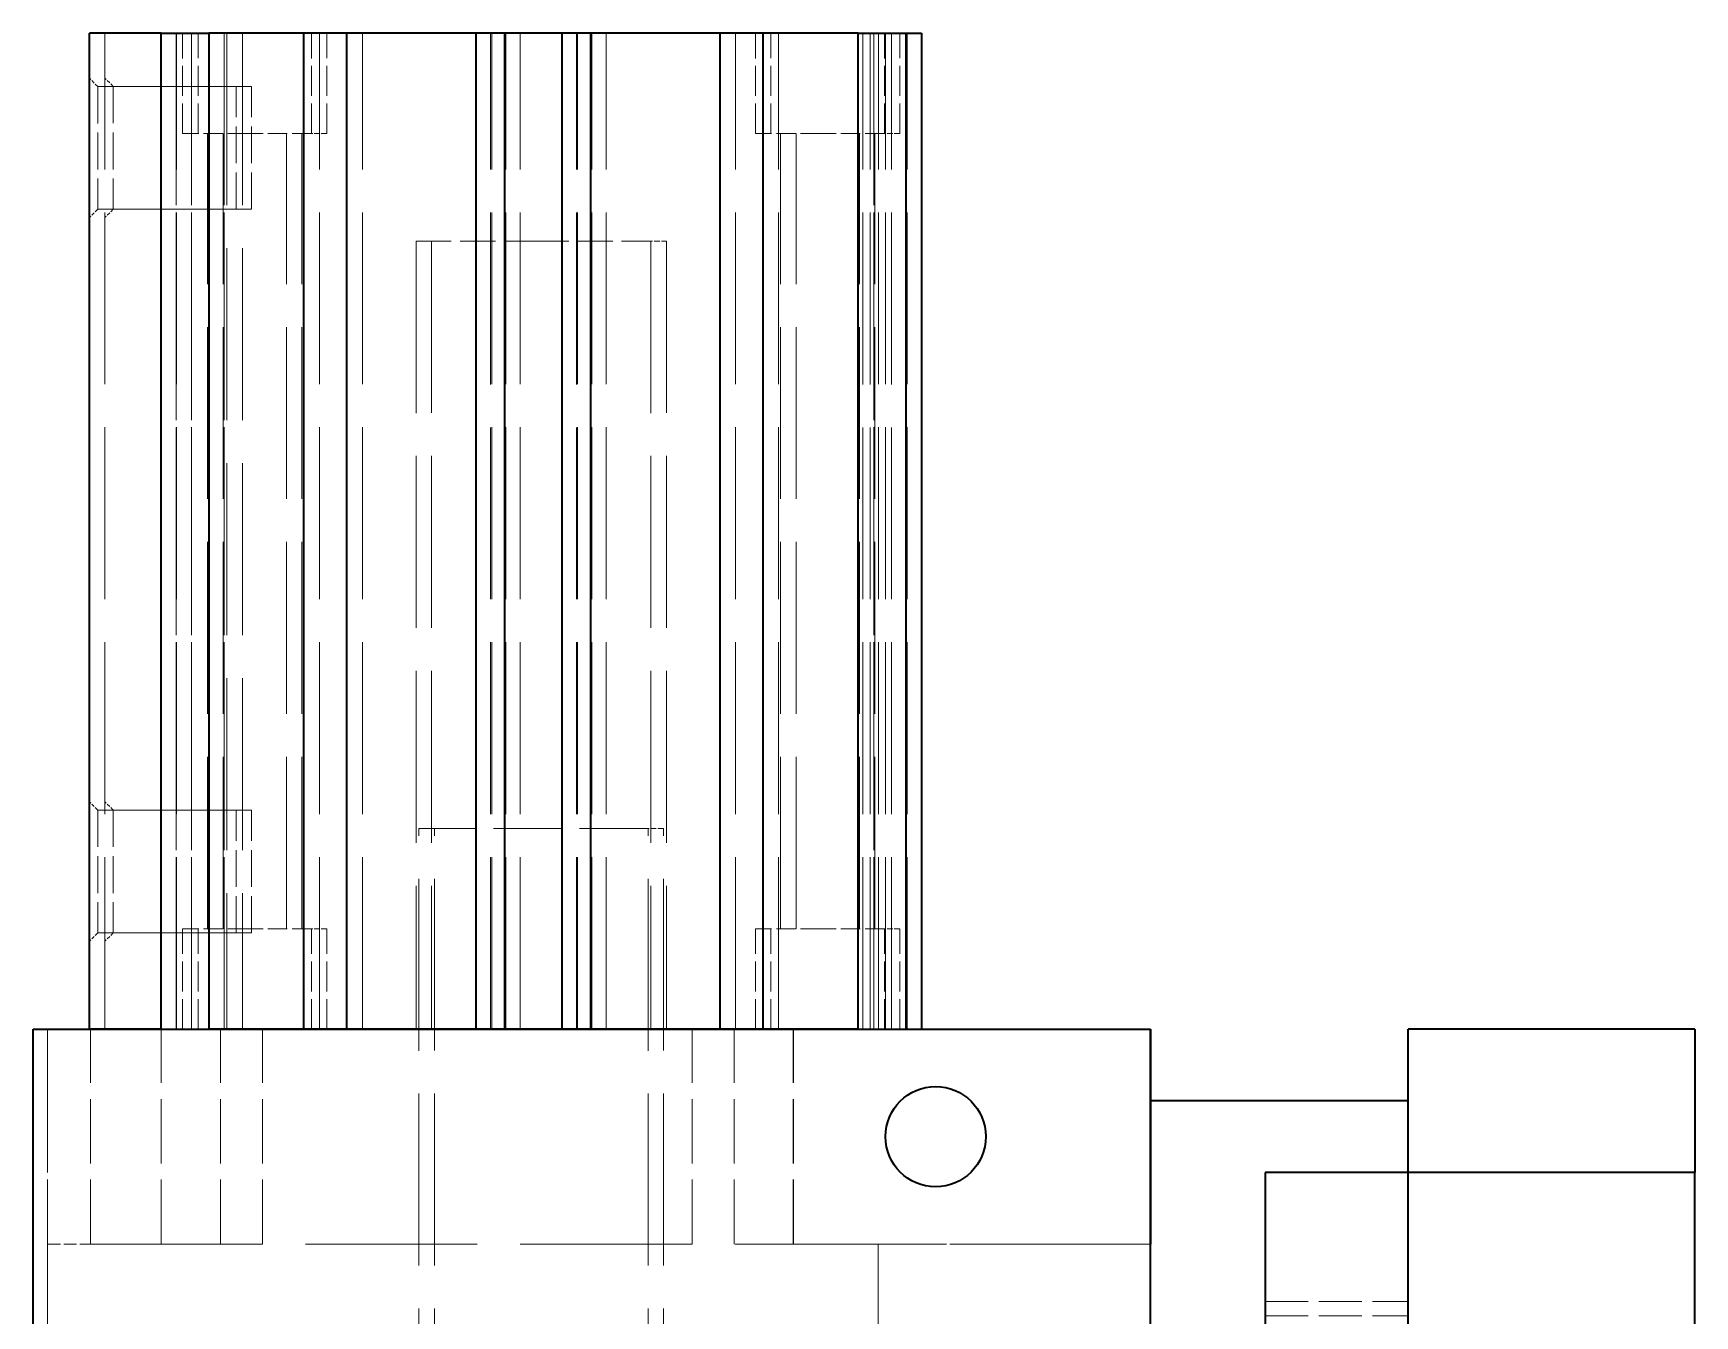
# Model space of a CAD drawing. Extents: x 0 to 18500, y -51 to 3802.
# Drawn here: x 3122.3 to 3238.3, y 3355.5 to 3445 of the extents above; entities that cross this region are included whole.
import ezdxf

# ---------------------------------------------------------------- set-up
doc = ezdxf.new("R2010")
doc.units = 0
doc.header["$MEASUREMENT"] = 0
doc.linetypes.add('DASHED', pattern=[15, 12, -3])
doc.linetypes.add('HIDDEN-HOKUTO', pattern=[3.8, 2.5, -1.3])
doc.layers.get('0').update_dxf_attribs({"linetype": 'CONTINUOUS'})
doc.layers.add('AM_HID', color=1, linetype='HIDDEN-HOKUTO')

msp = doc.modelspace()

# ---------------------------------------------------------------- linework, layer by layer
at = {"color": 7, "lineweight": 35, "ltscale": 0.125}
for p, q in [((3131.26062, 3444.99557), (3126.26062, 3444.99557)), ((3131.26062, 3375.49557), (3126.26062, 3375.49557))]:
    msp.add_line(p, q, dxfattribs=at)
at = {"color": 7, "lineweight": 35}
for p, q in [((3126.26062, 3375.49557), (3126.26062, 3444.99557)), ((3131.26038, 3375.49557), (3131.26062, 3444.99557)), ((3134.58338, 3444.99557), (3134.58338, 3375.49557)), ((3141.23059, 3375.49557), (3141.23059, 3444.99557)), ((3144.23059, 3375.49557), (3144.23059, 3444.99557)), ((3153.26038, 3375.49557), (3153.26038, 3444.99557)), ((3155.26038, 3375.49557), (3155.26038, 3444.99557)), ((3159.26038, 3375.49557), (3159.26038, 3444.99557)), ((3161.26038, 3375.49557), (3161.26038, 3444.99557)), ((3170.29016, 3375.49557), (3170.29041, 3444.99557)), ((3173.29016, 3375.49557), (3173.29016, 3444.99557)), ((3179.93763, 3375.49557), (3179.93763, 3444.99557)), ((3183.26062, 3444.99557), (3183.26038, 3375.49557)), ((3184.33997, 3444.99741), (3184.33997, 3375.49741)), ((3122.33289, 3275.49557), (3122.33289, 3375.49557)), ((3124.33289, 3375.49557), (3200.33289, 3375.49557)), ((3126.33289, 3375.49557), (3200.33289, 3375.49557)), ((3200.33289, 3352.74033), (3200.33289, 3375.49557)), ((3238.33264, 3375.49008), (3218.33264, 3375.49008)), ((3208.33264, 3365.49545), (3208.33264, 3305.49545)), ((3238.33264, 3365.49008), (3218.33264, 3365.49008)), ((3218.33264, 3275.76389), (3218.33264, 3365.49008)), ((3238.33264, 3275.76389), (3238.33264, 3365.49008))]:
    msp.add_line(p, q, dxfattribs=at)
at = {"color": 7, "lineweight": 35, "ltscale": 0.083069}
for p, q in [((3131.26062, 3444.99557), (3134.58338, 3444.99557)), ((3179.93763, 3375.49557), (3183.26038, 3375.49557))]:
    msp.add_line(p, q, dxfattribs=at)
at = {"color": 7, "lineweight": 35, "ltscale": 0.16618}
for p, q in [((3141.23059, 3444.99557), (3134.58338, 3444.99557)), ((3141.23059, 3375.49557), (3134.58338, 3375.49557))]:
    msp.add_line(p, q, dxfattribs=at)
at = {"color": 7, "lineweight": 35, "ltscale": 0.075}
for p, q in [((3144.23059, 3444.99557), (3141.23059, 3444.99557)), ((3123.33289, 3375.49557), (3126.33289, 3375.49557)), ((3144.23059, 3375.49557), (3141.23059, 3375.49557)), ((3173.29016, 3375.49557), (3170.29016, 3375.49557))]:
    msp.add_line(p, q, dxfattribs=at)
at = {"color": 7, "lineweight": 35, "ltscale": 0.225751}
msp.add_line((3153.26062, 3444.99557), (3144.23059, 3444.99557), dxfattribs=at)
at = {"color": 7, "lineweight": 35, "ltscale": 0.05}
for p, q in [((3155.26038, 3444.99557), (3153.26038, 3444.99557)), ((3161.26038, 3444.99557), (3159.26038, 3444.99557)), ((3122.33289, 3375.49557), (3124.33289, 3375.49557)), ((3155.26038, 3375.49557), (3153.26038, 3375.49557)), ((3161.26038, 3375.49557), (3159.26038, 3375.49557))]:
    msp.add_line(p, q, dxfattribs=at)
at = {"color": 7, "lineweight": 35, "ltscale": 0.1}
for p, q in [((3159.26038, 3444.99557), (3155.26038, 3444.99557)), ((3159.26038, 3375.49557), (3155.26038, 3375.49557))]:
    msp.add_line(p, q, dxfattribs=at)
at = {"color": 7, "lineweight": 35, "ltscale": 0.225745}
for p, q in [((3170.29041, 3444.99557), (3161.26062, 3444.99557)), ((3153.26038, 3375.49557), (3144.23059, 3375.49557)), ((3170.29016, 3375.49557), (3161.26038, 3375.49557))]:
    msp.add_line(p, q, dxfattribs=at)
at = {"color": 7, "lineweight": 35, "ltscale": 0.074994}
msp.add_line((3173.29016, 3444.99557), (3170.29041, 3444.99557), dxfattribs=at)
at = {"color": 7, "lineweight": 35, "ltscale": 0.166187}
for p, q in [((3179.93763, 3444.99557), (3173.29016, 3444.99557)), ((3179.93763, 3375.49557), (3173.29016, 3375.49557))]:
    msp.add_line(p, q, dxfattribs=at)
at = {"color": 7, "lineweight": 35, "ltscale": 0.083075}
for p, q in [((3179.93763, 3444.99557), (3183.26062, 3444.99557)), ((3131.26038, 3375.49557), (3134.58338, 3375.49557))]:
    msp.add_line(p, q, dxfattribs=at)
at = {"color": 7, "lineweight": 35, "ltscale": 0.02699}
msp.add_line((3183.26038, 3444.99741), (3184.33997, 3444.99741), dxfattribs=at)
at = {"color": 7, "lineweight": 35, "ltscale": 0.375}
msp.add_line((3200.33289, 3375.49557), (3200.33289, 3360.49557), dxfattribs=at)
at = {"color": 7, "lineweight": 35, "ltscale": 0.25}
for p, q in [((3218.33264, 3365.49008), (3218.33264, 3375.49008)), ((3238.33264, 3375.49008), (3238.33264, 3365.49008)), ((3218.33264, 3365.49545), (3208.33264, 3365.49545))]:
    msp.add_line(p, q, dxfattribs=at)
at = {"color": 7, "lineweight": 35, "ltscale": 0.443878}
msp.add_line((3200.33289, 3352.74045), (3200.33289, 3370.49557), dxfattribs=at)
at = {"color": 7, "lineweight": 35, "ltscale": 0.45}
msp.add_line((3218.33289, 3370.49557), (3200.33289, 3370.49557), dxfattribs=at)
at = {"color": 7, "lineweight": 35}
msp.add_circle((3185.33289, 3367.99557), 3.5, dxfattribs=at)
at = {"layer": 'AM_HID', "color": 1, "linetype": 'DASHED', "lineweight": 13}
for p, q in [((3127.33997, 3375.49741), (3127.33997, 3444.99741)), ((3132.30115, 3375.49557), (3132.30115, 3444.99557)), ((3132.30115, 3444.99557), (3132.30115, 3375.49557)), ((3132.30139, 3444.9957), (3132.30139, 3375.4957)), ((3132.30139, 3444.9957), (3132.30139, 3375.4957)), ((3132.33997, 3375.49741), (3132.33997, 3444.99741)), ((3133.3805, 3375.49741), (3133.38074, 3444.99741)), ((3133.3805, 3444.99741), (3133.3805, 3375.49741)), ((3133.38074, 3444.99741), (3133.38074, 3375.49741)), ((3133.38074, 3444.99741), (3133.38074, 3375.49741)), ((3134.58387, 3375.4957), (3134.58387, 3444.9957)), ((3135.66272, 3444.99741), (3135.66272, 3375.49741)), ((3135.66321, 3375.49753), (3135.66321, 3444.99753)), ((3135.86072, 3444.99557), (3135.86048, 3375.49557)), ((3135.86072, 3444.9957), (3135.86072, 3375.4957)), ((3136.94031, 3444.99741), (3136.94007, 3375.49741)), ((3136.94007, 3444.99741), (3136.94007, 3375.49741)), ((3141.23108, 3375.4957), (3141.23108, 3444.9957)), ((3142.31018, 3375.49741), (3142.31018, 3444.99741)), ((3142.31043, 3375.49753), (3142.31067, 3444.99753)), ((3144.23108, 3375.4957), (3144.23108, 3444.9957)), ((3145.31018, 3375.49741), (3145.31018, 3444.99741)), ((3145.31043, 3375.49753), (3145.31043, 3444.99753)), ((3154.26038, 3375.49557), (3154.26038, 3444.99557)), ((3154.33997, 3375.49741), (3154.33997, 3444.99741)), ((3155.33997, 3375.49741), (3155.33997, 3444.99741)), ((3156.33997, 3375.49741), (3156.33997, 3444.99741)), ((3160.26038, 3375.49557), (3160.26038, 3444.99557)), ((3160.33997, 3375.49741), (3160.33997, 3444.99741)), ((3161.33997, 3375.49741), (3161.33997, 3444.99741)), ((3162.33997, 3375.49741), (3162.33997, 3444.99741)), ((3170.29065, 3375.4957), (3170.29065, 3444.9957)), ((3171.36975, 3375.49741), (3171.36975, 3444.99741)), ((3171.37, 3375.49753), (3171.37024, 3444.99753)), ((3173.29065, 3375.4957), (3173.29065, 3444.9957)), ((3174.36975, 3375.49741), (3174.36975, 3444.99741)), ((3174.37024, 3375.49753), (3174.37024, 3444.99753)), ((3179.93811, 3444.9957), (3179.93787, 3375.4957)), ((3180.26062, 3375.49557), (3180.26062, 3444.99557)), ((3180.76062, 3375.49557), (3180.76062, 3444.99557)), ((3181.01697, 3375.49741), (3181.01697, 3444.99741)), ((3181.01746, 3444.99753), (3181.01746, 3375.49753)), ((3181.33997, 3375.49741), (3181.33997, 3444.99741)), ((3181.83997, 3375.49741), (3181.83997, 3444.99741)), ((3182.26062, 3375.49557), (3182.26062, 3444.99557)), ((3183.33997, 3375.49741), (3183.33997, 3444.99741)), ((3134.51038, 3382.49557), (3134.51062, 3437.99557)), ((3134.51087, 3382.4957), (3134.51087, 3437.9957)), ((3135.58997, 3382.49741), (3135.58997, 3437.99741)), ((3135.59021, 3382.49753), (3135.59021, 3437.99753)), ((3140.01038, 3382.49557), (3140.01062, 3437.99557)), ((3140.01087, 3382.4957), (3140.01087, 3437.9957)), ((3141.08997, 3382.49741), (3141.08997, 3437.99741)), ((3141.09021, 3382.49753), (3141.09021, 3437.99753)), ((3174.51038, 3382.49557), (3174.51062, 3437.99557)), ((3174.51087, 3382.4957), (3174.51087, 3437.9957)), ((3175.58997, 3382.49741), (3175.58997, 3437.99741)), ((3175.59021, 3382.49753), (3175.59021, 3437.99753)), ((3180.01038, 3382.49557), (3180.01062, 3437.99557)), ((3180.01087, 3382.49557), (3180.01087, 3437.99557)), ((3181.08997, 3382.49741), (3181.08997, 3437.99741)), ((3181.09021, 3382.49753), (3181.09021, 3437.99753)), ((3149.06067, 3430.49557), (3149.06067, 3375.49557)), ((3150.14002, 3430.49741), (3150.14002, 3375.49741)), ((3165.46057, 3430.49557), (3165.46057, 3375.49557)), ((3166.54016, 3430.49741), (3166.54016, 3375.49741)), ((3149.26062, 3328.99557), (3149.26062, 3389.49557)), ((3150.33997, 3328.99741), (3150.34021, 3389.49741)), ((3165.26062, 3328.99557), (3165.26062, 3389.49557)), ((3166.33997, 3328.99741), (3166.34021, 3389.49741)), ((3123.33289, 3275.49557), (3123.33289, 3375.49557)), ((3200.33533, 3280.49728), (3200.33533, 3370.49728)), ((3218.33289, 3280.49557), (3218.33289, 3370.49557)), ((3218.33533, 3280.49728), (3218.33533, 3370.49728)), ((3218.33264, 3305.49545), (3218.33264, 3365.49545)), ((3238.33313, 3365.4902), (3218.33313, 3365.4902)), ((3238.33557, 3365.49142), (3218.33557, 3365.49142)), ((3238.33606, 3365.49167), (3218.33606, 3365.49167)), ((3126.33289, 3360.49557), (3200.33289, 3360.49557)), ((3181.33338, 3360.49557), (3181.33338, 3295.49557))]:
    msp.add_line(p, q, dxfattribs=at)
at = {"layer": 'AM_HID', "color": 1, "linetype": 'DASHED', "lineweight": 13, "ltscale": 0.175}
for p, q in [((3132.76062, 3437.99557), (3132.76062, 3444.99557)), ((3132.76087, 3437.9957), (3132.76087, 3444.9957)), ((3133.83997, 3437.99741), (3133.83997, 3444.99741)), ((3133.84021, 3437.99753), (3133.84021, 3444.99753)), ((3141.76062, 3437.99557), (3141.76062, 3444.99557)), ((3141.76087, 3437.9957), (3141.76087, 3444.9957)), ((3142.83997, 3437.99741), (3142.83997, 3444.99741)), ((3142.84021, 3437.99753), (3142.84021, 3444.99753)), ((3172.76062, 3437.99557), (3172.76062, 3444.99557)), ((3172.76087, 3437.9957), (3172.76087, 3444.9957)), ((3173.83997, 3437.99741), (3173.83997, 3444.99741)), ((3173.84021, 3437.99753), (3173.84021, 3444.99753)), ((3181.76062, 3437.99557), (3181.76062, 3444.99557)), ((3181.76087, 3437.99557), (3181.76087, 3444.99557)), ((3182.83997, 3437.99741), (3182.83997, 3444.99741)), ((3182.84021, 3437.99753), (3182.84021, 3444.99753)), ((3132.76038, 3375.49557), (3132.76038, 3382.49557)), ((3132.76087, 3375.4957), (3132.76087, 3382.4957)), ((3133.83997, 3375.49741), (3133.83997, 3382.49741)), ((3133.84021, 3375.49753), (3133.84021, 3382.49753)), ((3141.76038, 3375.49557), (3141.76038, 3382.49557)), ((3141.76087, 3375.4957), (3141.76087, 3382.4957)), ((3142.83997, 3375.49741), (3142.83997, 3382.49741)), ((3142.84021, 3375.49753), (3142.84021, 3382.49753)), ((3172.76038, 3375.49557), (3172.76038, 3382.49557)), ((3172.76087, 3375.4957), (3172.76087, 3382.4957)), ((3173.83997, 3375.49741), (3173.83997, 3382.49741)), ((3173.84021, 3375.49753), (3173.84021, 3382.49753)), ((3181.76038, 3375.49557), (3181.76038, 3382.49557)), ((3181.76087, 3375.49557), (3181.76087, 3382.49557)), ((3182.83997, 3375.49741), (3182.83997, 3382.49741)), ((3182.84021, 3375.49753), (3182.84021, 3382.49753))]:
    msp.add_line(p, q, dxfattribs=at)
at = {"layer": 'AM_HID', "color": 1, "linetype": 'DASHED', "lineweight": 13, "ltscale": 0.020509}
for p, q in [((3126.8407, 3441.28061), (3126.26062, 3441.86069)), ((3126.8407, 3432.71066), (3126.26062, 3432.13058)), ((3126.8407, 3390.78061), (3126.26062, 3391.36069)), ((3126.8407, 3382.21066), (3126.26062, 3381.63058))]:
    msp.add_line(p, q, dxfattribs=at)
at = {"layer": 'AM_HID', "color": 1, "linetype": 'DASHED', "lineweight": 13, "ltscale": 0.020502}
for p, q in [((3127.92005, 3441.28244), (3127.34021, 3441.8624)), ((3127.92005, 3390.78244), (3127.34021, 3391.3624))]:
    msp.add_line(p, q, dxfattribs=at)
at = {"layer": 'AM_HID', "color": 1, "linetype": 'DASHED', "lineweight": 13, "ltscale": 0.214249}
for p, q in [((3126.8407, 3441.28061), (3126.8407, 3432.71066)), ((3126.8407, 3441.28061), (3126.8407, 3432.71066)), ((3127.92005, 3441.28244), (3127.92005, 3432.71249)), ((3127.92005, 3441.28244), (3127.92005, 3432.71249)), ((3136.4906, 3432.71066), (3136.49085, 3441.28061)), ((3137.57019, 3432.71249), (3137.57019, 3441.28244)), ((3126.8407, 3390.78061), (3126.8407, 3382.21066)), ((3126.8407, 3390.78061), (3126.8407, 3382.21066)), ((3127.92005, 3390.78244), (3127.92005, 3382.21249)), ((3127.92005, 3390.78244), (3127.92005, 3382.21249)), ((3136.4906, 3382.21066), (3136.4906, 3390.78061)), ((3137.57019, 3382.21249), (3137.57019, 3390.78244))]:
    msp.add_line(p, q, dxfattribs=at)
at = {"layer": 'AM_HID', "color": 1, "linetype": 'DASHED', "lineweight": 13, "ltscale": 0.241254}
for p, q in [((3136.49085, 3441.28061), (3126.8407, 3441.28061)), ((3137.57019, 3441.28244), (3127.92005, 3441.28244)), ((3137.57019, 3432.71249), (3127.92005, 3432.71249)), ((3137.57019, 3390.78244), (3127.92005, 3390.78244)), ((3137.57019, 3382.21249), (3127.92005, 3382.21249))]:
    msp.add_line(p, q, dxfattribs=at)
at = {"layer": 'AM_HID', "color": 1, "linetype": 'DASHED', "lineweight": 13, "ltscale": 0.112494}
for p, q in [((3137.26038, 3437.99557), (3132.76062, 3437.99557)), ((3177.26038, 3437.99557), (3172.76062, 3437.99557))]:
    msp.add_line(p, q, dxfattribs=at)
at = {"layer": 'AM_HID', "color": 1, "linetype": 'DASHED', "lineweight": 13, "ltscale": 0.112506}
for p, q in [((3141.76062, 3437.99557), (3137.26038, 3437.99557)), ((3181.76062, 3437.99557), (3177.26038, 3437.99557))]:
    msp.add_line(p, q, dxfattribs=at)
at = {"layer": 'AM_HID', "color": 1, "linetype": 'DASHED', "lineweight": 13, "ltscale": 0.032953}
for p, q in [((3142.83997, 3437.99741), (3141.52185, 3437.99741)), ((3182.83997, 3437.99741), (3181.52185, 3437.99741)), ((3142.83997, 3382.49741), (3141.52185, 3382.49741)), ((3182.83997, 3382.49741), (3181.52185, 3382.49741))]:
    msp.add_line(p, q, dxfattribs=at)
at = {"layer": 'AM_HID', "color": 1, "linetype": 'DASHED', "lineweight": 13, "ltscale": 0.241248}
for p, q in [((3136.4906, 3432.71066), (3126.8407, 3432.71066)), ((3136.4906, 3390.78061), (3126.8407, 3390.78061)), ((3136.4906, 3382.21066), (3126.8407, 3382.21066))]:
    msp.add_line(p, q, dxfattribs=at)
at = {"layer": 'AM_HID', "color": 1, "linetype": 'DASHED', "lineweight": 13, "ltscale": 0.020505}
for p, q in [((3127.92005, 3432.71249), (3127.34021, 3432.13242)), ((3127.92005, 3382.21249), (3127.34021, 3381.63242))]:
    msp.add_line(p, q, dxfattribs=at)
at = {"layer": 'AM_HID', "color": 1, "linetype": 'DASHED', "lineweight": 13, "ltscale": 0.204999}
for p, q in [((3149.06067, 3430.49557), (3157.26062, 3430.49557)), ((3157.26062, 3430.49557), (3165.46057, 3430.49557))]:
    msp.add_line(p, q, dxfattribs=at)
at = {"layer": 'AM_HID', "color": 1, "linetype": 'DASHED', "lineweight": 13, "ltscale": 0.034552}
msp.add_line((3165.15808, 3430.49741), (3166.54016, 3430.49741), dxfattribs=at)
at = {"layer": 'AM_HID', "color": 1, "linetype": 'DASHED', "lineweight": 13, "ltscale": 0.4}
msp.add_line((3165.26062, 3389.49557), (3149.26062, 3389.49557), dxfattribs=at)
at = {"layer": 'AM_HID', "color": 1, "linetype": 'DASHED', "lineweight": 13, "ltscale": 0.03371}
msp.add_line((3166.34021, 3389.49741), (3164.99182, 3389.49741), dxfattribs=at)
at = {"layer": 'AM_HID', "color": 1, "linetype": 'DASHED', "lineweight": 13, "ltscale": 0.1125}
for p, q in [((3137.26038, 3382.49557), (3132.76038, 3382.49557)), ((3141.76038, 3382.49557), (3137.26038, 3382.49557)), ((3177.26038, 3382.49557), (3172.76038, 3382.49557)), ((3181.76038, 3382.49557), (3177.26038, 3382.49557))]:
    msp.add_line(p, q, dxfattribs=at)
at = {"layer": 'AM_HID', "color": 1, "linetype": 'DASHED', "lineweight": 13, "ltscale": 0.375}
for p, q in [((3123.33289, 3360.49557), (3123.33289, 3375.49557)), ((3126.33289, 3360.49557), (3126.33289, 3375.49557)), ((3126.33411, 3360.4957), (3126.33411, 3375.4957)), ((3126.33533, 3360.49728), (3126.33533, 3375.49728)), ((3126.33582, 3360.49741), (3126.33582, 3375.49741)), ((3131.26624, 3360.49557), (3131.26624, 3375.49557)), ((3131.26697, 3360.4957), (3131.26697, 3375.4957)), ((3131.26844, 3360.49741), (3131.26844, 3375.49741)), ((3131.26892, 3360.49741), (3131.26892, 3375.49741)), ((3135.40003, 3360.49557), (3135.40003, 3375.49557)), ((3135.401, 3360.4957), (3135.401, 3375.4957)), ((3135.40247, 3360.49741), (3135.40247, 3375.49741)), ((3135.40271, 3360.49741), (3135.40296, 3375.49741)), ((3138.33362, 3360.49557), (3138.33362, 3375.49557)), ((3138.33557, 3360.49741), (3138.33557, 3375.49741)), ((3168.33362, 3360.49557), (3168.33362, 3375.49557)), ((3168.33557, 3360.49741), (3168.33557, 3375.49741)), ((3171.26624, 3360.49557), (3171.26624, 3375.49557)), ((3171.26697, 3360.49557), (3171.26697, 3375.49557)), ((3171.26844, 3360.49728), (3171.26844, 3375.49728)), ((3171.26892, 3360.49741), (3171.26892, 3375.49741)), ((3175.40003, 3360.49557), (3175.40003, 3375.49557)), ((3175.401, 3360.49557), (3175.401, 3375.49557)), ((3175.40247, 3360.49728), (3175.40247, 3375.49728)), ((3175.40271, 3360.49741), (3175.40296, 3375.49741))]:
    msp.add_line(p, q, dxfattribs=at)
at = {"layer": 'AM_HID', "color": 1, "linetype": 'DASHED', "lineweight": 13, "ltscale": 0.075}
msp.add_line((3123.33289, 3360.49557), (3126.33289, 3360.49557), dxfattribs=at)
at = {"layer": 'AM_HID', "color": 1, "linetype": 'DASHED', "lineweight": 13, "ltscale": 0.475}
msp.add_line((3200.33338, 3360.49557), (3181.33338, 3360.49557), dxfattribs=at)
at = {"layer": 'AM_HID', "color": 1, "linetype": 'DASHED', "lineweight": 13, "ltscale": 0.25}
for p, q in [((3208.33264, 3356.49545), (3218.33264, 3356.49545)), ((3208.33557, 3356.49692), (3218.33557, 3356.49692)), ((3208.33582, 3355.49704), (3218.33582, 3355.49704))]:
    msp.add_line(p, q, dxfattribs=at)
at = {"layer": 'AM_HID', "color": 1, "linetype": 'DASHED', "lineweight": 13}
msp.add_arc((3185.33411, 3367.9957), 3.5, 241.3331676, 242.3978439, dxfattribs=at)

doc.saveas('drawing.dxf')
